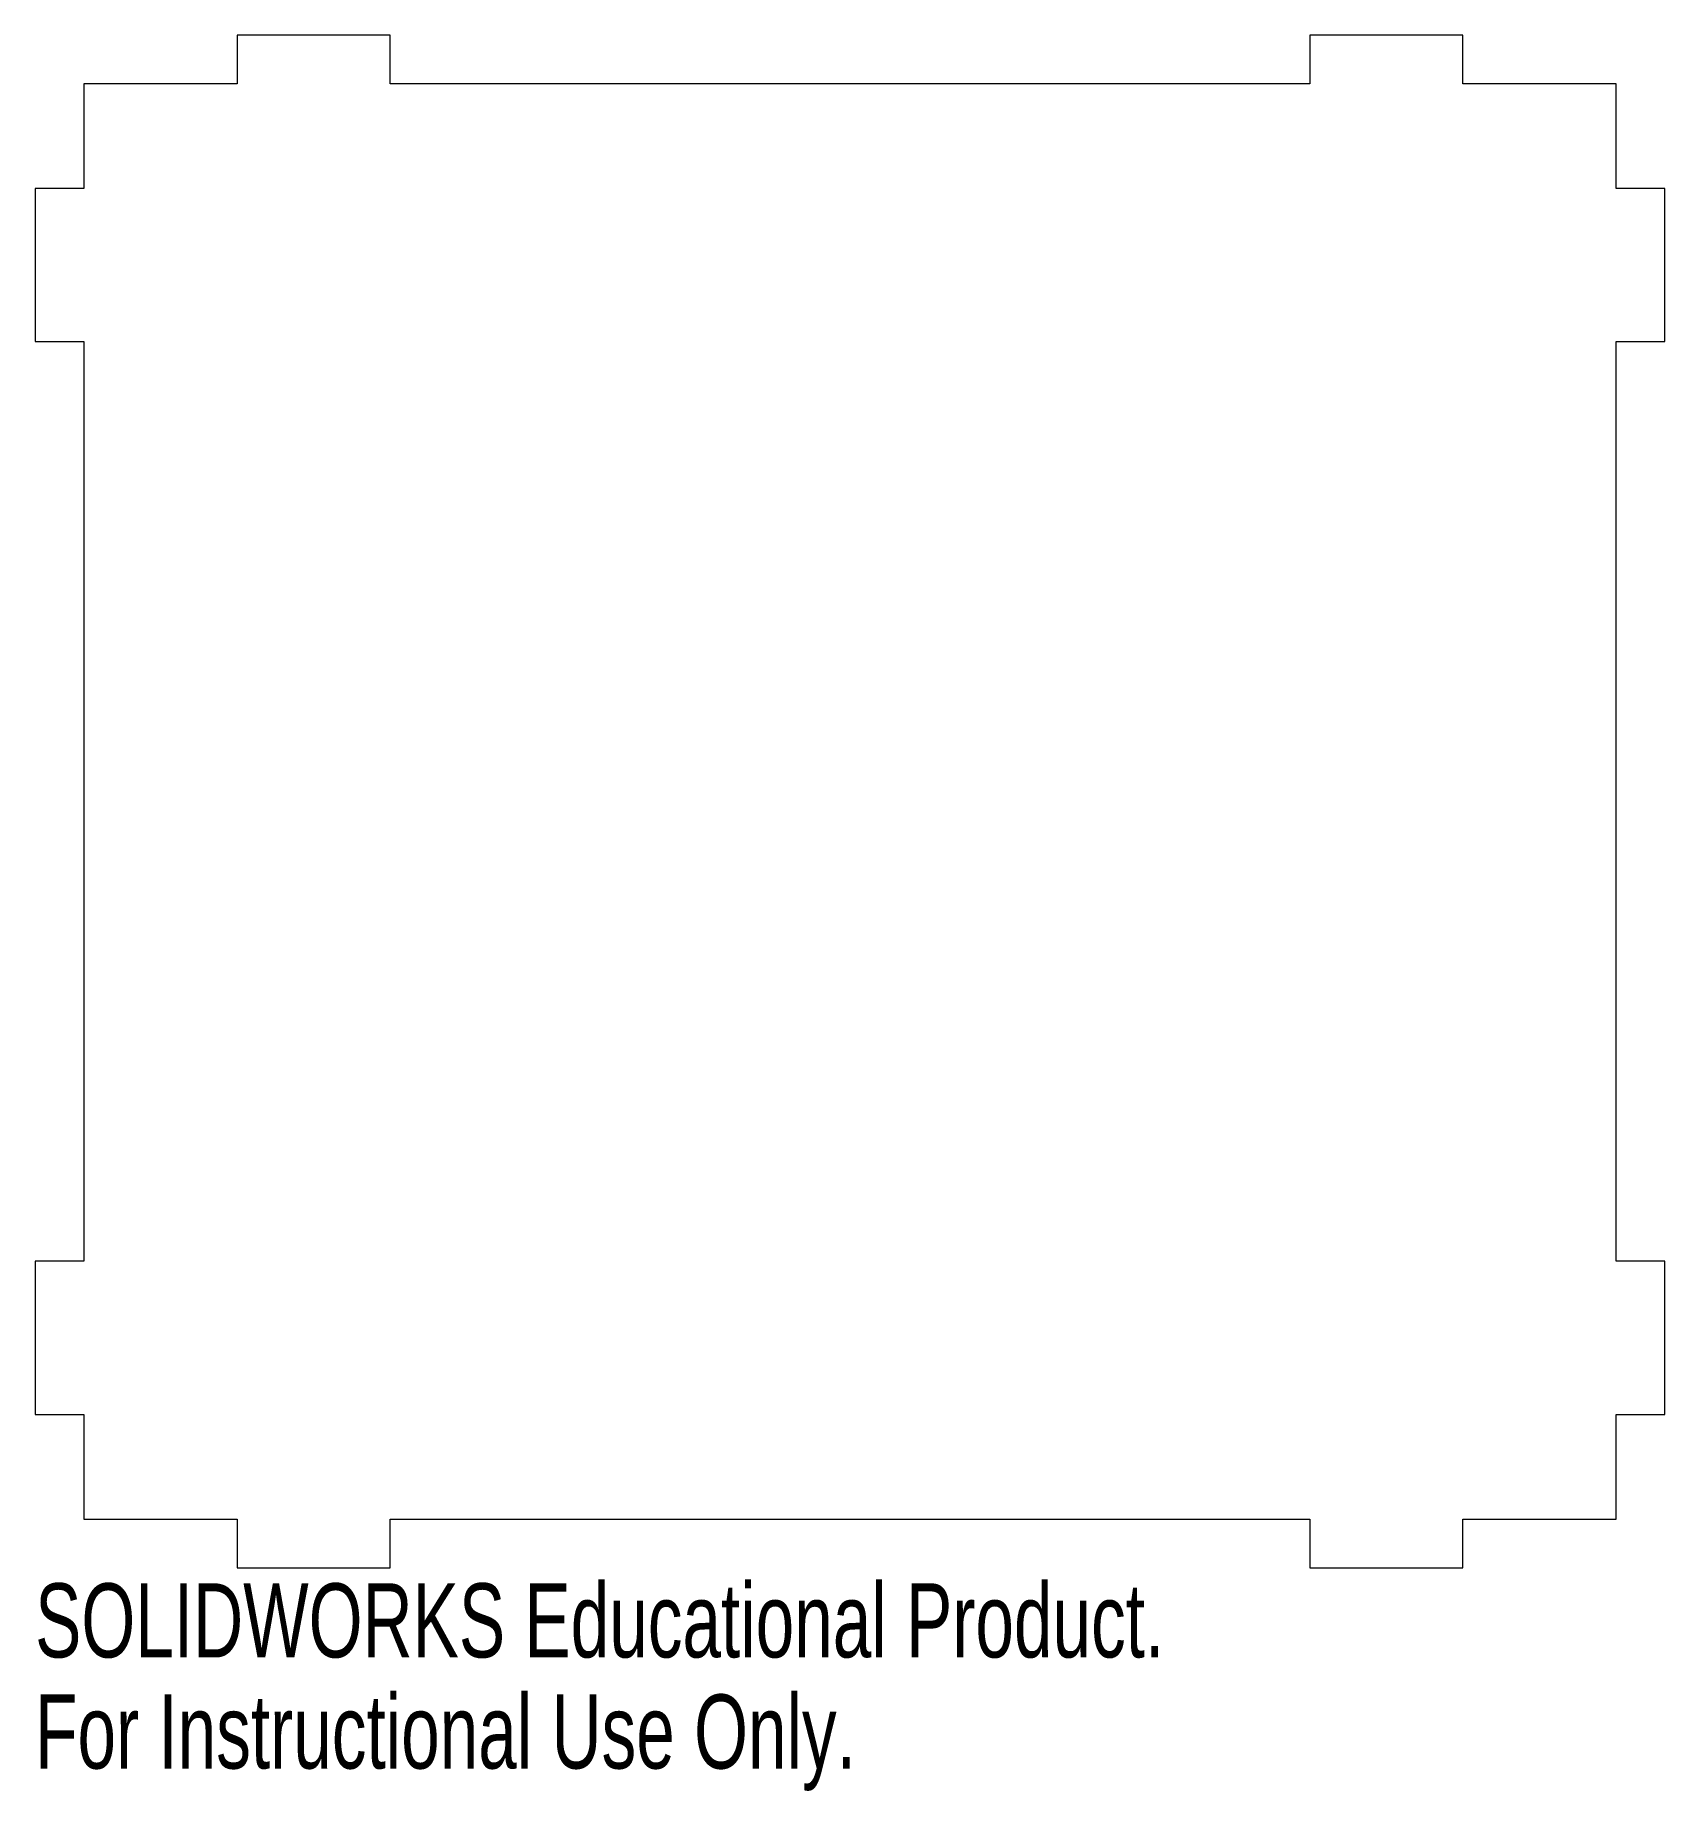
# Model space of a CAD drawing. Header units: millimetres. Extents: x -3 to 103, y -15 to 100.
import ezdxf

# ---------------------------------------------------------------- set-up
doc = ezdxf.new("R2010")
doc.units = ezdxf.units.MM
doc.styles.add('SLDTEXTSTYLE0', font='TXT', dxfattribs={"width": 0.7})

msp = doc.modelspace()

# ---------------------------------------------------------------- linework, layer by layer
at = {"color": 7, "linetype": 'Continuous', "lineweight": 15}
for p, q in [((10, 100), (10, 96.825)), ((20, 100), (10, 100)), ((20, 96.825), (20, 100)), ((90, 100), (80, 100)), ((80, 100), (80, 96.825)), ((90, 96.825), (90, 100)), ((10, 96.825), (0, 96.825)), ((0, 96.825), (0, 90)), ((80, 96.825), (20, 96.825)), ((100, 96.825), (90, 96.825)), ((100, 90), (100, 96.825)), ((0, 90), (-3.175, 90)), ((-3.175, 90), (-3.175, 80)), ((103.175, 90), (100, 90)), ((103.175, 80), (103.175, 90)), ((-3.175, 80), (0, 80)), ((0, 80), (0, 20)), ((100, 20), (100, 80)), ((100, 80), (103.175, 80)), ((0, 20), (-3.175, 20)), ((-3.175, 20), (-3.175, 10)), ((103.175, 20), (100, 20)), ((103.175, 10), (103.175, 20)), ((-3.175, 10), (0, 10)), ((0, 10), (0, 3.175)), ((100, 3.175), (100, 10)), ((100, 10), (103.175, 10)), ((0, 3.175), (10, 3.175)), ((10, 3.175), (10, 0)), ((20, 0), (20, 3.175)), ((20, 3.175), (80, 3.175)), ((80, 3.175), (80, 0)), ((90, 0), (90, 3.175)), ((90, 3.175), (100, 3.175)), ((10, 0), (20, 0)), ((80, 0), (90, 0))]:
    msp.add_line(p, q, dxfattribs=at)

# ---------------------------------------------------------------- texts
at = {"color": 7, "linetype": 'Continuous', "char_height": 4.83362, "attachment_point": 1, "style": 'SLDTEXTSTYLE0'}
for s, insert in [('SOLIDWORKS Educational Product.', (-3.175, -1.02)), ('For Instructional Use Only.', (-3.175, -8.27))]:
    msp.add_mtext(s, dxfattribs=dict(at, insert=insert))

doc.saveas('drawing.dxf')
